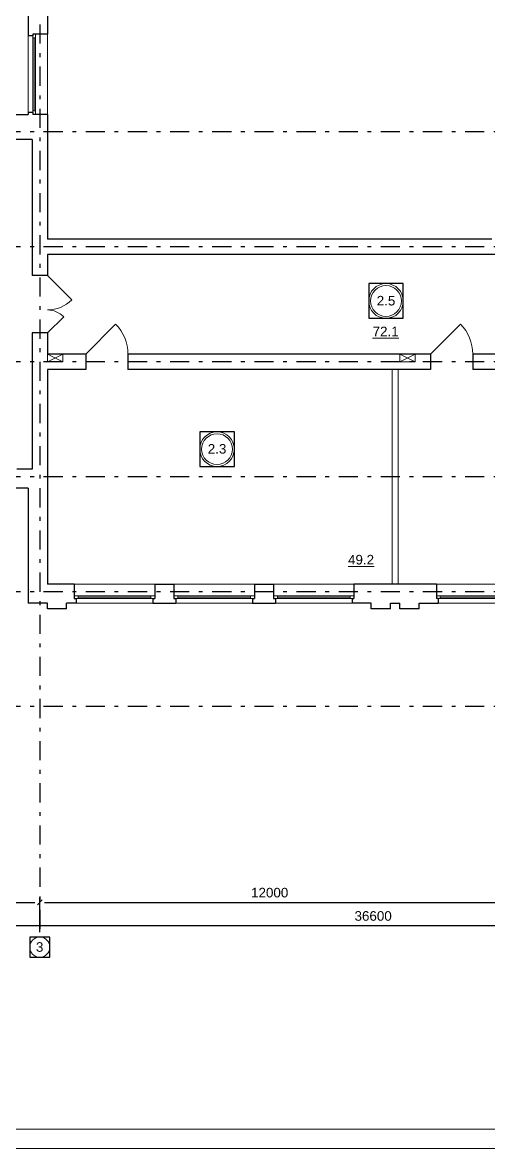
# Model space of a CAD drawing. Header units: metres. Extents: x -5.1 to 89.6, y -5.3 to 64.6.
# Drawn here: x 20.14 to 32.3, y -0.05 to 29.33 of the extents above; entities that cross this region are included whole.
import ezdxf
from ezdxf.enums import TextEntityAlignment as Align

# ---------------------------------------------------------------- set-up
doc = ezdxf.new("R2010")
doc.units = ezdxf.units.M
doc.header["$MEASUREMENT"] = 0
doc.linetypes.add('( Dashdot )', pattern=[1.001, 0.5, -0.25, 0.001, -0.25])
doc.layers.get('DEFPOINTS').update_dxf_attribs({"lineweight": 0})
doc.layers.add('Level 50', color=7, linetype='Continuous', lineweight=0)
doc.layers.add('YOLO_TABLE', color=1, linetype='Continuous')
doc.styles.add('Standard_0', font='arial.ttf')
doc.styles.add('Style-Arial', font='arial.ttf')
doc.dimstyles.get("Standard").update_dxf_attribs({"dimtxt": 0.00018, "dimasz": 0.00018, "dimexe": 0.0002, "dimexo": 0.0625, "dimgap": 9e-05, "dimtad": 0, "dimtih": 1, "dimtoh": 1, "dimdec": 4, "dimlfac": 1000, "dimzin": 0, "dimdsep": 46, "dimtxsty": 'Standard_0', "dimcen": 9e-05, "dimadec": 0, "dimazin": 0, "dimtfac": 1, "dimtdec": 4, "dimtofl": 0, "dimtmove": 0, "dimatfit": 0, "dimfxl": 0.01, "dimfxlon": 1, "dimtolj": 1, "dimtzin": 0, "dimarcsym": 0})

# ---------------------------------------------------------------- blocks, each defined once
blk = doc.blocks.new('_Oblique-1')
at = {"color": 0, "linetype": 'ByBlock', "lineweight": -2}
blk.add_line((0.5, 0.5), (-0.5, -0.5), dxfattribs=at)
blk = doc.blocks.new('*D116')
at = {"color": 0, "linetype": 'Continuous', "lineweight": -2, "transparency": 16777216}
for p, q in [((10.992, 5.593), (10.992, 5.89)), ((47.592, 5.593), (47.592, 5.89)), ((47.467, 5.765), (11.117, 5.765))]:
    blk.add_line(p, q, dxfattribs=at)
at = {"layer": 'DEFPOINTS', "color": 0, "linetype": 'Continuous', "transparency": 16777216}
for p in [(10.992, 5.765), (10.992, 5.468), (47.592, 5.468)]:
    blk.add_point(p, dxfattribs=at)
at = {"color": 0, "linetype": 'Continuous', "lineweight": -2, "transparency": 16777216, "xscale": 0.125, "yscale": 0.125, "zscale": 0.125, "rotation": 180}
blk.add_blockref('_Oblique-1', (10.992, 5.765), dxfattribs=at)
at = {"color": 0, "linetype": 'Continuous', "lineweight": -2, "transparency": 16777216, "xscale": 0.125, "yscale": 0.125, "zscale": 0.125}
blk.add_blockref('_Oblique-1', (47.592, 5.765), dxfattribs=at)
at = {"color": 0, "linetype": 'Continuous', "lineweight": 0, "transparency": 16777216, "insert": (29.292, 6.017), "char_height": 0.25, "attachment_point": 5, "style": 'Style-Arial'}
blk.add_mtext('\\A1;36600', dxfattribs=at)
blk = doc.blocks.new('*D130')
at = {"color": 0, "linetype": 'Continuous', "lineweight": -2, "transparency": 16777216}
for p, q in [((14.592, 5.593), (14.592, 6.499)), ((20.592, 5.593), (20.592, 6.499)), ((14.717, 6.374), (20.467, 6.374))]:
    blk.add_line(p, q, dxfattribs=at)
at = {"layer": 'DEFPOINTS', "color": 0, "linetype": 'Continuous', "transparency": 16777216}
for p in [(20.592, 6.374), (14.592, 5.468), (20.592, 5.468)]:
    blk.add_point(p, dxfattribs=at)
at = {"color": 0, "linetype": 'Continuous', "lineweight": -2, "transparency": 16777216, "xscale": 0.125, "yscale": 0.125, "zscale": 0.125, "rotation": 180}
blk.add_blockref('_Oblique-1', (14.592, 6.374), dxfattribs=at)
at = {"color": 0, "linetype": 'Continuous', "lineweight": -2, "transparency": 16777216, "xscale": 0.125, "yscale": 0.125, "zscale": 0.125}
blk.add_blockref('_Oblique-1', (20.592, 6.374), dxfattribs=at)
at = {"color": 0, "linetype": 'Continuous', "lineweight": 0, "transparency": 16777216, "insert": (17.592, 6.626), "char_height": 0.25, "attachment_point": 5, "style": 'Style-Arial'}
blk.add_mtext('\\A1;6000', dxfattribs=at)
blk = doc.blocks.new('*D131')
at = {"color": 0, "linetype": 'Continuous', "lineweight": -2, "transparency": 16777216}
for p, q in [((20.592, 5.593), (20.592, 6.499)), ((32.592, 5.593), (32.592, 6.499)), ((20.717, 6.374), (32.467, 6.374))]:
    blk.add_line(p, q, dxfattribs=at)
at = {"layer": 'DEFPOINTS', "color": 0, "linetype": 'Continuous', "transparency": 16777216}
for p in [(32.592, 6.374), (20.592, 5.468), (32.592, 5.468)]:
    blk.add_point(p, dxfattribs=at)
at = {"color": 0, "linetype": 'Continuous', "lineweight": -2, "transparency": 16777216, "xscale": 0.125, "yscale": 0.125, "zscale": 0.125, "rotation": 180}
blk.add_blockref('_Oblique-1', (20.592, 6.374), dxfattribs=at)
at = {"color": 0, "linetype": 'Continuous', "lineweight": -2, "transparency": 16777216, "xscale": 0.125, "yscale": 0.125, "zscale": 0.125}
blk.add_blockref('_Oblique-1', (32.592, 6.374), dxfattribs=at)
at = {"color": 0, "linetype": 'Continuous', "lineweight": 0, "transparency": 16777216, "insert": (26.592, 6.626), "char_height": 0.25, "attachment_point": 5, "style": 'Style-Arial'}
blk.add_mtext('\\A1;12000', dxfattribs=at)

msp = doc.modelspace()

# ---------------------------------------------------------------- linework, layer by layer
at = {"color": 1, "linetype": '( Dashdot )'}
for p, q in [((20.59221794, 53.47978087), (20.59221794, 5.46790285)), ((47.59221794, 26.47978087), (8.45028264, 26.47978087)), ((47.59221794, 23.47978087), (8.45028264, 23.47978087)), ((47.59221794, 20.47978087), (8.45028264, 20.47978087)), ((47.59221794, 17.47978087), (8.45028264, 17.47978087)), ((47.59221794, 14.47978087), (8.45028264, 14.47978087)), ((47.59221794, 11.47978087), (8.45028264, 11.47978087))]:
    msp.add_line(p, q, dxfattribs=at)
at = {"color": 7, "linetype": 'Continuous', "lineweight": 30}
for p, q in [((20.29221794, 29.97978087), (20.29221794, 28.97978087)), ((20.79221794, 29.92978087), (20.79221794, 29.02978087)), ((20.41221794, 28.97978087), (20.29221794, 28.97978087)), ((20.79221794, 29.02978087), (20.41221794, 29.02978087)), ((20.41221794, 29.02978087), (20.41221794, 28.97978087)), ((19.79221794, 26.92978087), (20.29221794, 26.92978087)), ((20.29221794, 26.97978087), (20.29221794, 26.92978087)), ((20.41221794, 26.97978087), (20.29221794, 26.97978087)), ((20.41221794, 26.97978087), (20.41221794, 26.92978087)), ((20.79221794, 26.92978087), (20.41221794, 26.92978087)), ((20.79221794, 26.92978087), (20.79221794, 23.67978087)), ((20.39221794, 26.27978087), (19.69221794, 26.27978087)), ((20.39221794, 26.27978087), (20.39221794, 22.72978087)), ((32.39221794, 23.67978087), (20.79221794, 23.67978087)), ((32.79221794, 23.27978087), (20.79221794, 23.27978087)), ((20.79221794, 23.27978087), (20.79221794, 22.72978087)), ((20.79221794, 22.72978087), (20.39221794, 22.72978087)), ((20.79221794, 21.22978087), (20.39221794, 21.22978087)), ((20.39221794, 21.22978087), (20.39221794, 17.67978087)), ((20.79221794, 21.22978087), (20.79221794, 20.67978087)), ((21.79221794, 20.67978087), (20.79221794, 20.67978087)), ((21.79221794, 20.67978087), (21.79221794, 20.27978087)), ((22.89221794, 20.67978087), (22.89221794, 20.27978087)), ((30.79221794, 20.67978087), (22.89221794, 20.67978087)), ((30.79221794, 20.67978087), (30.79221794, 20.27978087)), ((31.89221794, 20.67978087), (31.89221794, 20.27978087)), ((39.39221794, 20.67978087), (31.89221794, 20.67978087)), ((20.79221794, 20.27978087), (20.79221794, 14.67978087)), ((21.79221794, 20.27978087), (20.79221794, 20.27978087)), ((30.79221794, 20.27978087), (22.89221794, 20.27978087)), ((38.39221794, 20.27978087), (31.89221794, 20.27978087)), ((20.39221794, 17.67978087), (19.99221794, 17.67978087)), ((20.29221794, 17.17978087), (19.94221794, 17.17978087)), ((20.29221794, 17.17978087), (20.29221794, 14.17978087)), ((21.49221794, 14.67978087), (20.79221794, 14.67978087)), ((21.49221794, 14.67978087), (21.49221794, 14.29978087)), ((23.59221794, 14.67978087), (23.59221794, 14.29978087)), ((23.59221794, 14.67978087), (24.09221794, 14.67978087)), ((24.09221794, 14.67978087), (24.09221794, 14.29978087)), ((26.19221794, 14.67978087), (26.19221794, 14.29978087)), ((26.19221794, 14.67978087), (26.69221794, 14.67978087)), ((26.69221794, 14.67978087), (26.69221794, 14.29978087)), ((28.79221794, 14.67978087), (28.79221794, 14.29978087)), ((30.94221794, 14.67978087), (28.79221794, 14.67978087)), ((30.94221794, 14.67978087), (30.94221794, 14.29978087)), ((20.79221794, 14.17978087), (20.29221794, 14.17978087)), ((20.79221794, 14.02978087), (20.79221794, 14.17978087)), ((21.29221794, 14.02978087), (21.29221794, 14.17978087)), ((21.54221794, 14.17978087), (21.29221794, 14.17978087)), ((21.49221794, 14.29978087), (21.54221794, 14.29978087)), ((21.54221794, 14.29978087), (21.54221794, 14.17978087)), ((23.54221794, 14.29978087), (23.54221794, 14.17978087)), ((23.54221794, 14.29978087), (23.59221794, 14.29978087)), ((23.54221794, 14.17978087), (24.14221794, 14.17978087)), ((24.09221794, 14.29978087), (24.14221794, 14.29978087)), ((24.14221794, 14.29978087), (24.14221794, 14.17978087)), ((26.14221794, 14.29978087), (26.14221794, 14.17978087)), ((26.14221794, 14.29978087), (26.19221794, 14.29978087)), ((26.14221794, 14.17978087), (26.74221794, 14.17978087)), ((26.69221794, 14.29978087), (26.74221794, 14.29978087)), ((26.74221794, 14.29978087), (26.74221794, 14.17978087)), ((28.74221794, 14.29978087), (28.74221794, 14.17978087)), ((28.74221794, 14.29978087), (28.79221794, 14.29978087)), ((29.24221794, 14.17978087), (28.74221794, 14.17978087)), ((29.24221794, 14.02978087), (29.24221794, 14.17978087)), ((29.74221794, 14.02978087), (29.74221794, 14.17978087)), ((29.74221794, 14.17978087), (29.99221794, 14.17978087)), ((29.99221794, 14.02978087), (29.99221794, 14.17978087)), ((30.49221794, 14.02978087), (30.49221794, 14.17978087)), ((30.49221794, 14.17978087), (30.99221794, 14.17978087)), ((30.99221794, 14.29978087), (30.94221794, 14.29978087)), ((30.99221794, 14.29978087), (30.99221794, 14.17978087)), ((21.29221794, 14.02978087), (20.79221794, 14.02978087)), ((29.74221794, 14.02978087), (29.24221794, 14.02978087)), ((30.49221794, 14.02978087), (29.99221794, 14.02978087))]:
    msp.add_line(p, q, dxfattribs=at)
at = {"color": 7, "linetype": 'Continuous', "lineweight": 0}
for p, q in [((20.29221794, 28.97978087), (20.29221794, 26.97978087)), ((20.44721794, 28.92978087), (20.44721794, 27.02978087)), ((20.79221794, 29.02978087), (20.79221794, 26.92978087)), ((21.49221794, 14.67978087), (23.59221794, 14.67978087)), ((24.09221794, 14.67978087), (26.19221794, 14.67978087)), ((26.69221794, 14.67978087), (28.79221794, 14.67978087)), ((33.04221794, 14.67978087), (30.94221794, 14.67978087)), ((21.54221794, 14.17978087), (23.54221794, 14.17978087)), ((21.59221794, 14.33478087), (23.49221794, 14.33478087)), ((24.14221794, 14.17978087), (26.14221794, 14.17978087)), ((24.19221794, 14.33478087), (26.09221794, 14.33478087)), ((26.74221794, 14.17978087), (28.74221794, 14.17978087)), ((26.79221794, 14.33478087), (28.69221794, 14.33478087)), ((32.99221794, 14.17978087), (30.99221794, 14.17978087)), ((32.94221794, 14.33478087), (31.04221794, 14.33478087))]:
    msp.add_line(p, q, dxfattribs=at)
at = {"color": 7, "linetype": 'Continuous', "lineweight": 13}
for p, q in [((20.79221794, 22.72978087), (21.42861405, 22.09338476)), ((20.79221794, 21.22978087), (21.21648201, 21.65404493)), ((21.79221794, 20.67978087), (22.5700354, 21.45759833)), ((30.79221794, 20.67978087), (31.5700354, 21.45759833)), ((20.79221794, 20.67978087), (21.19221794, 20.47978087)), ((21.19221794, 20.67978087), (20.79221794, 20.47978087)), ((29.99221794, 20.67978087), (30.39221794, 20.47978087)), ((30.39221794, 20.67978087), (29.99221794, 20.47978087)), ((29.79221794, 20.27978087), (29.79221794, 14.67978087)), ((29.94221794, 20.27978087), (29.94221794, 14.67978087))]:
    msp.add_line(p, q, dxfattribs=at)
at = {"color": 7, "linetype": 'Continuous', "lineweight": 0, "flags": 128}
for points in [[(84.33132138, 59.35202397), (84.33132138, -0.04797603), (0.23132138, -0.04797603), (0.23132138, 59.35202397), (84.33132138, 59.35202397)], [(20.41221794, 27.02978087), (20.48221794, 27.02978087), (20.48221794, 28.92978087), (20.41221794, 28.92978087), (20.41221794, 27.02978087)], [(23.49221794, 14.29978087), (23.49221794, 14.36978087), (21.59221794, 14.36978087), (21.59221794, 14.29978087), (23.49221794, 14.29978087)], [(26.09221794, 14.29978087), (26.09221794, 14.36978087), (24.19221794, 14.36978087), (24.19221794, 14.29978087), (26.09221794, 14.29978087)], [(28.69221794, 14.29978087), (28.69221794, 14.36978087), (26.79221794, 14.36978087), (26.79221794, 14.29978087), (28.69221794, 14.29978087)], [(31.04221794, 14.29978087), (31.04221794, 14.36978087), (32.94221794, 14.36978087), (32.94221794, 14.29978087), (31.04221794, 14.29978087)]]:
    msp.add_lwpolyline(points, close=True, dxfattribs=at)
at = {"color": 7, "linetype": 'Continuous', "lineweight": 13, "flags": 128}
for points in [[(20.48221794, 29.02978087), (20.48221794, 28.92978087), (20.41221794, 28.92978087), (20.41221794, 29.02978087), (20.48221794, 29.02978087)], [(20.48221794, 27.02978087), (20.48221794, 26.92978087), (20.41221794, 26.92978087), (20.41221794, 27.02978087), (20.48221794, 27.02978087)], [(20.79221794, 20.67978087), (20.79221794, 20.47978087), (21.19221794, 20.47978087), (21.19221794, 20.67978087), (20.79221794, 20.67978087)], [(29.99221794, 20.67978087), (29.99221794, 20.47978087), (30.39221794, 20.47978087), (30.39221794, 20.67978087), (29.99221794, 20.67978087)], [(21.49221794, 14.36978087), (21.59221794, 14.36978087), (21.59221794, 14.29978087), (21.49221794, 14.29978087), (21.49221794, 14.36978087)], [(23.49221794, 14.36978087), (23.59221794, 14.36978087), (23.59221794, 14.29978087), (23.49221794, 14.29978087), (23.49221794, 14.36978087)], [(24.09221794, 14.36978087), (24.19221794, 14.36978087), (24.19221794, 14.29978087), (24.09221794, 14.29978087), (24.09221794, 14.36978087)], [(26.09221794, 14.36978087), (26.19221794, 14.36978087), (26.19221794, 14.29978087), (26.09221794, 14.29978087), (26.09221794, 14.36978087)], [(26.69221794, 14.36978087), (26.79221794, 14.36978087), (26.79221794, 14.29978087), (26.69221794, 14.29978087), (26.69221794, 14.36978087)], [(28.69221794, 14.36978087), (28.79221794, 14.36978087), (28.79221794, 14.29978087), (28.69221794, 14.29978087), (28.69221794, 14.36978087)], [(31.04221794, 14.36978087), (30.94221794, 14.36978087), (30.94221794, 14.29978087), (31.04221794, 14.29978087), (31.04221794, 14.36978087)]]:
    msp.add_lwpolyline(points, close=True, dxfattribs=at)
at = {"color": 7, "linetype": 'Continuous', "lineweight": 13}
for centre, radius in [((29.62729248, 22.06460776), 0.45201344), ((29.62729248, 22.06460776), 0.40201344), ((25.21800172, 18.198891), 0.45201344), ((25.21800172, 18.198891), 0.40201344), ((20.59221794, 5.2045474), 0.26335544)]:
    msp.add_circle(centre, radius, dxfattribs=at)
at = {"color": 7, "linetype": 'Continuous', "lineweight": 0}
for centre, radius, start, end in [((20.79221794, 22.72978087), 0.9, 270, 315), ((20.79221794, 21.22978087), 0.6, 45, 90), ((21.79221794, 20.67978087), 1.1, 0, 45), ((30.79221794, 20.67978087), 1.1, 0, 45)]:
    msp.add_arc(centre, radius, start, end, dxfattribs=at)
at = {"layer": 'Level 50', "color": 7, "linetype": 'Continuous', "lineweight": 13}
msp.add_line((83.83132138, 0.45202397), (1.03132138, 0.45202397), dxfattribs=at)
at = {"layer": 'YOLO_TABLE'}
for points in [[(29.17527904, 21.61259432), (30.07930592, 21.61259432), (30.07930592, 22.5166212), (29.17527904, 22.5166212)], [(24.76598827, 17.74687756), (25.67001516, 17.74687756), (25.67001516, 18.65090444), (24.76598827, 18.65090444)], [(20.3288625, 4.94119196), (20.85557339, 4.94119196), (20.85557339, 5.46790285), (20.3288625, 5.46790285)]]:
    msp.add_lwpolyline(points, close=True, dxfattribs=at)

# ---------------------------------------------------------------- texts
at = {"color": 7, "linetype": 'Continuous', "lineweight": 13, "style": 'Style-Arial'}
for s, p in [('2.5', (29.38573769, 22.19735739)), ('%%u72.1%%U', (29.2783114, 21.3946354)), ('2.3', (24.97644692, 18.33164064)), ('%%u49.2%%U', (28.63643274, 15.43974261))]:
    msp.add_text(s, height=0.25, dxfattribs=at).set_placement(p, align=Align.TOP_LEFT)
at = {"color": 7, "linetype": 'Continuous', "lineweight": 30, "style": 'Style-Arial'}
msp.add_text('3', height=0.25, dxfattribs=at).set_placement((20.49252512, 5.33381004), align=Align.TOP_LEFT)

# ---------------------------------------------------------------- dimensions: what is measured, and where the dimension line sits
at = {"color": 5, "linetype": 'Continuous', "lineweight": 0}
for base, p1, p2, picture, middle in [((20.59221794, 6.37350294), (14.59221794, 5.46790285), (20.59221794, 5.46790285), '*D130', (17.59221794, 6.62614618)), ((32.59221794, 6.37350294), (20.59221794, 5.46790285), (32.59221794, 5.46790285), '*D131', (26.59221794, 6.62614618))]:
    dim = msp.add_linear_dim(base=base, p1=p1, p2=p2, dimstyle='Standard', override={"dimtxt": 0.25, "dimasz": 0.125, "dimexe": 0.125, "dimexo": 0.125, "dimgap": 0.125, "dimtad": 1, "dimtih": 0, "dimtoh": 0, "dimzin": 11, "dimtxsty": 'Style-Arial', "dimblk": '_Oblique-1', "dimfxlon": 0, "dimfrac": 2, "dimtzin": 11}, dxfattribs=at)
    dim.commit()
    dim.dimension.update_dxf_attribs({"geometry": picture, "text_midpoint": middle})
dim = msp.add_linear_dim(base=(10.99221794, 5.76450301), p1=(47.59221794, 5.46790285), p2=(10.99221794, 5.46790285), angle=180, dimstyle='Standard', override={"dimtxt": 0.25, "dimasz": 0.125, "dimexe": 0.125, "dimexo": 0.125, "dimgap": 0.125, "dimtad": 1, "dimtih": 0, "dimtoh": 0, "dimzin": 11, "dimtxsty": 'Style-Arial', "dimblk": '_Oblique-1', "dimfxlon": 0, "dimfrac": 2, "dimtzin": 11}, dxfattribs=at)
dim.commit()
dim.dimension.update_dxf_attribs({"geometry": '*D116', "text_midpoint": (29.29221794, 6.01723152)})

doc.saveas('drawing.dxf')
